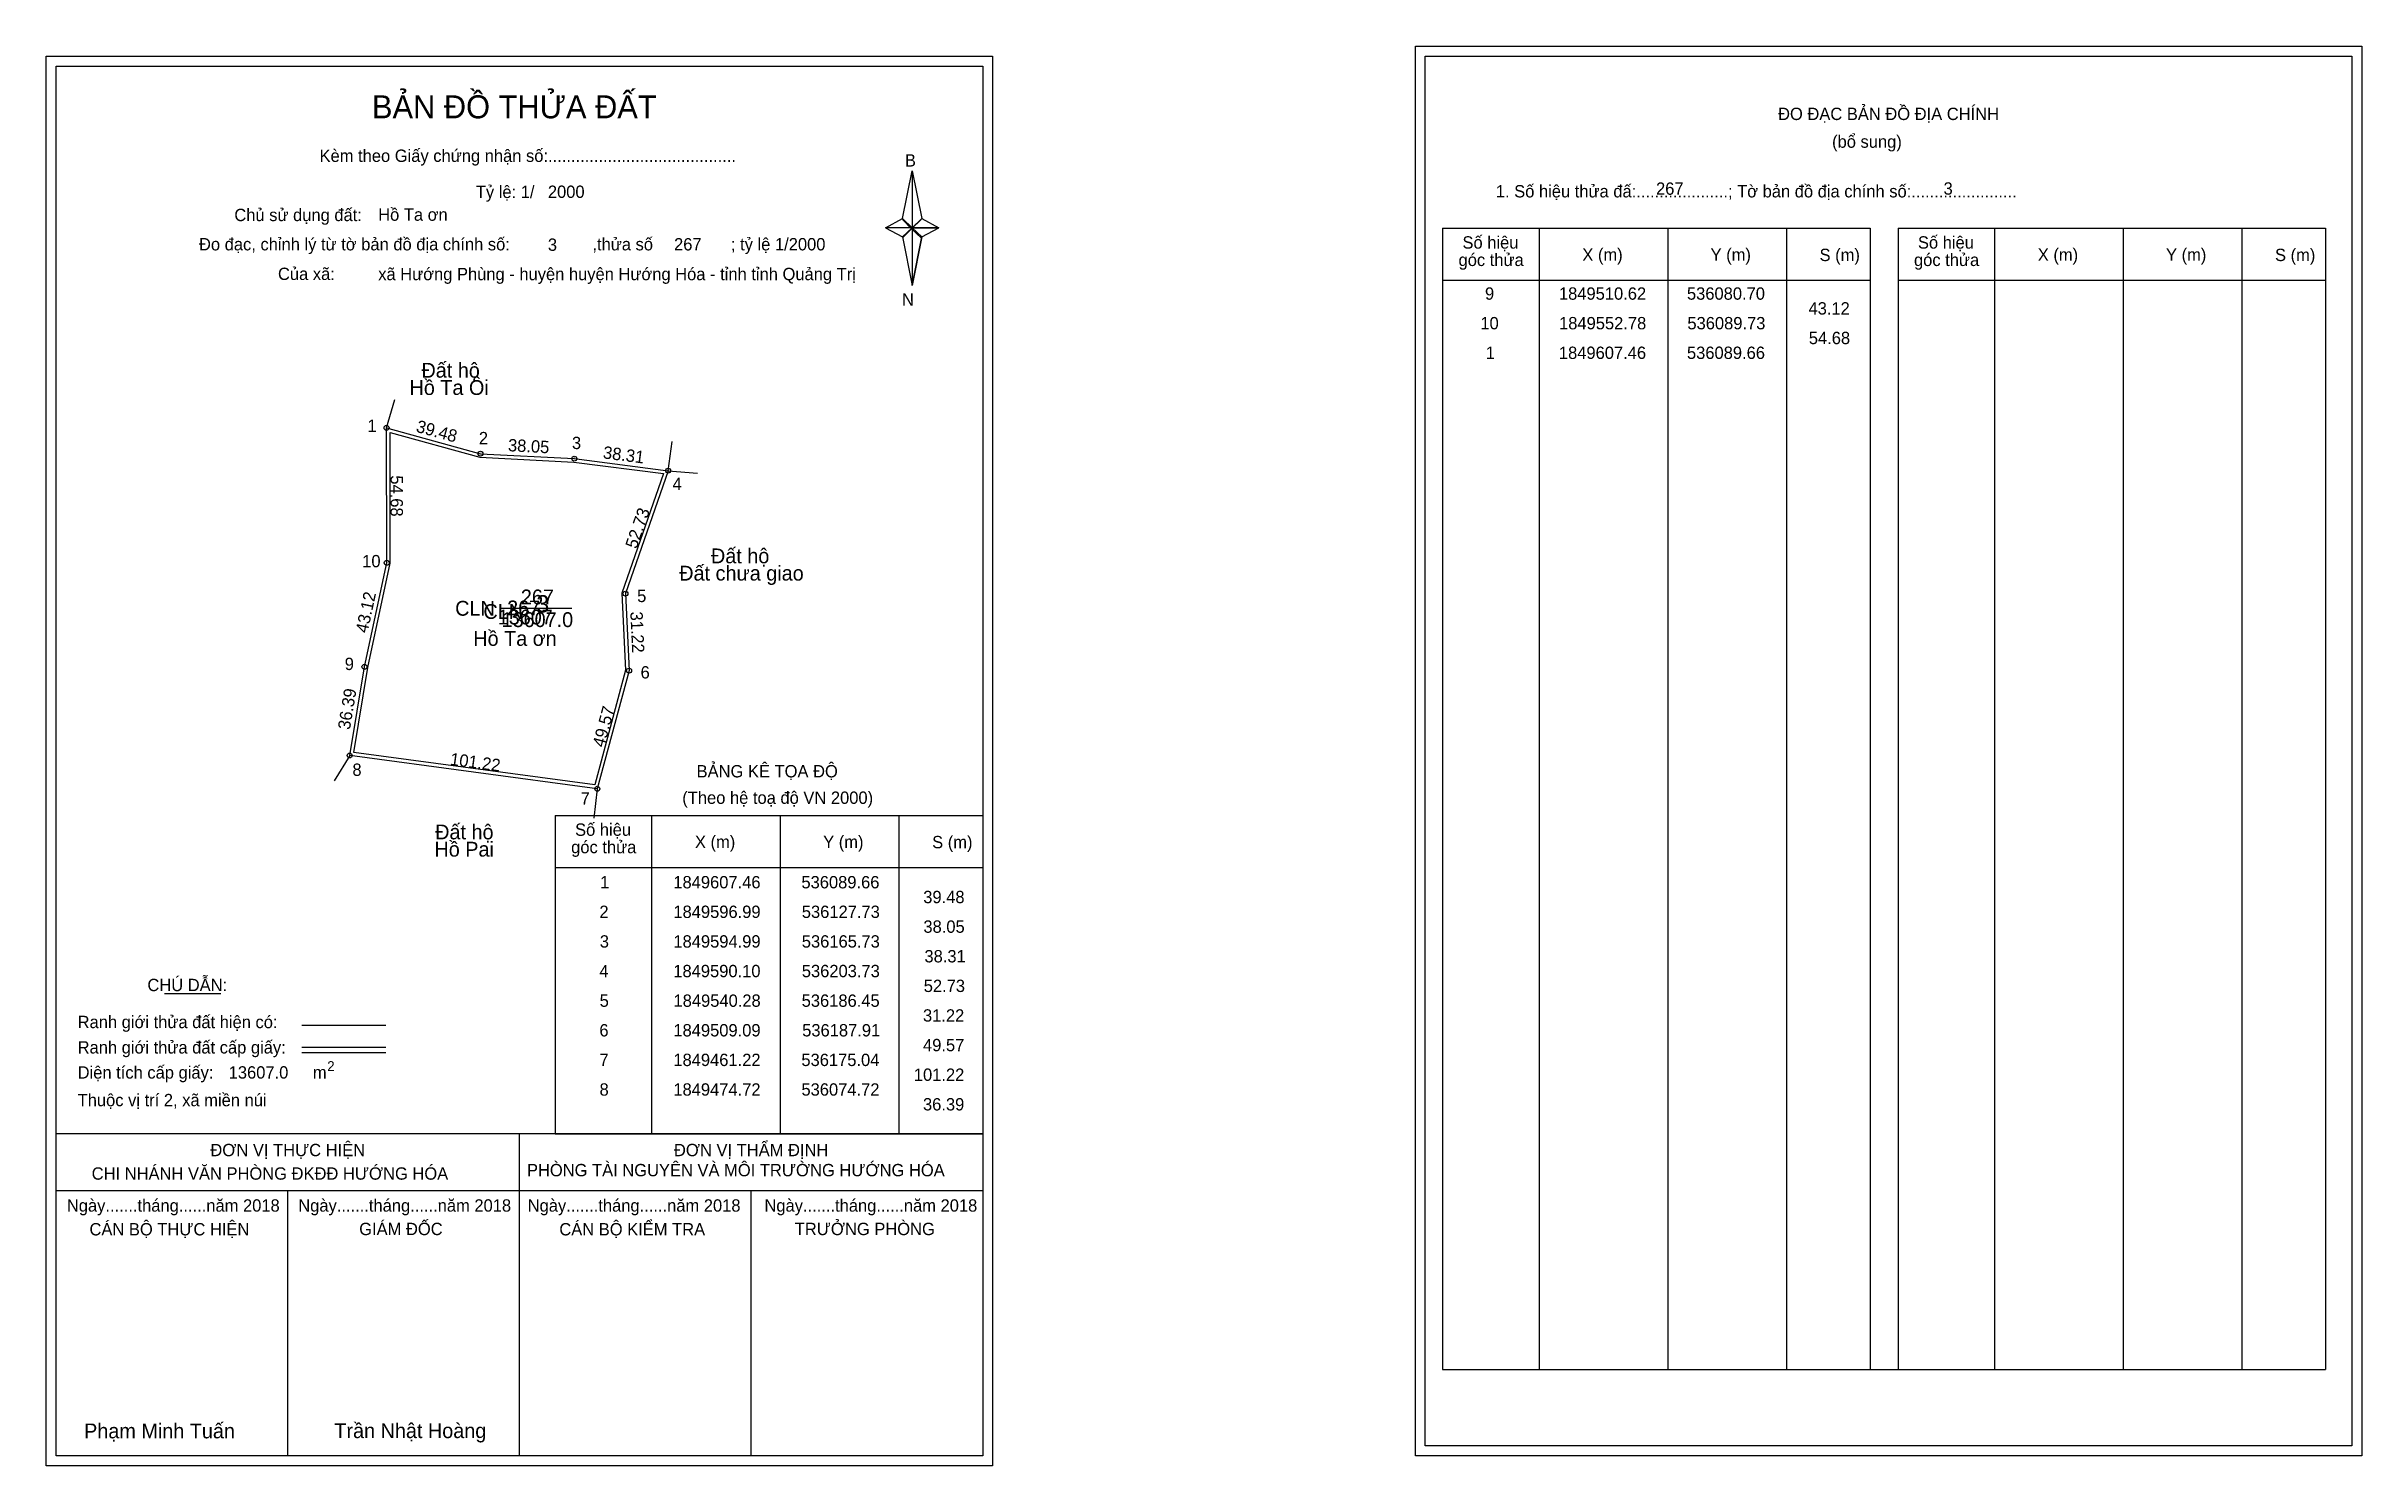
# Model space of a CAD drawing. Extents: x 535952 to 536890, y 1849187 to 1849762.
import ezdxf

# ---------------------------------------------------------------- set-up
doc = ezdxf.new("R2010")
doc.units = 0
for name, color, linetype in [('Level 1', 7, 'Continuous'), ('Level 10', 7, 'Continuous'), ('Level 11', 7, 'Continuous'), ('Level 13', 7, 'Continuous'), ('Level 2', 7, 'Continuous'), ('Level 27', 7, 'Continuous'), ('Level 3', 7, 'Continuous'), ('Level 36', 7, 'Continuous'), ('Level 4', 7, 'Continuous'), ('Level 49', 7, 'Continuous'), ('Level 5', 7, 'Continuous'), ('Level 53', 7, 'Continuous'), ('Level 55', 7, 'Continuous'), ('Level 6', 7, 'Continuous'), ('Level 63', 7, 'Continuous'), ('Level 7', 7, 'Continuous'), ('Level 9', 7, 'Continuous')]:
    doc.layers.add(name, color=color, linetype=linetype)

msp = doc.modelspace()

# ---------------------------------------------------------------- linework, layer by layer
at = {"layer": 'Level 1'}
for p, q in [((535955.82, 1849754.07), (535955.82, 1849754.07)), ((536510.46, 1849758.07), (536510.46, 1849758.07)), ((536298.66, 1849692.3), (536302.6, 1849711.58)), ((536302.6, 1849711.58), (536302.6, 1849688.53)), ((536302.6, 1849711.58), (536306.53, 1849692.3)), ((536291.77, 1849688.53), (536298.66, 1849692.3)), ((536298.66, 1849692.3), (536302.6, 1849688.53)), ((536302.3, 1849688.1), (536298.66, 1849691.86)), ((536302.6, 1849688.53), (536298.66, 1849684.85)), ((536302.3, 1849688.1), (536298.66, 1849684.41)), ((536298.66, 1849684.41), (536302.3, 1849688.1)), ((536306.24, 1849691.86), (536302.3, 1849688.1)), ((536302.3, 1849688.1), (536306.24, 1849691.86)), ((536306.24, 1849684.41), (536302.3, 1849688.1)), ((536306.53, 1849692.3), (536302.6, 1849688.53)), ((536302.6, 1849688.53), (536302.6, 1849665.13)), ((536302.6, 1849688.53), (536313.42, 1849688.53)), ((536302.6, 1849688.53), (536306.53, 1849684.85)), ((536306.53, 1849684.85), (536313.42, 1849688.53)), ((536517.53, 1849688.36), (536690.73, 1849688.36)), ((536556.71, 1849225.83), (536556.71, 1849688.36)), ((536608.85, 1849225.83), (536608.85, 1849688.36)), ((536656.8, 1849688.36), (536656.8, 1849225.83)), ((536690.73, 1849688.36), (536690.73, 1849225.83)), ((536702.04, 1849688.36), (536875.25, 1849688.36)), ((536741.22, 1849225.83), (536741.22, 1849688.36)), ((536793.37, 1849225.83), (536793.37, 1849688.36)), ((536841.31, 1849688.36), (536841.31, 1849225.83)), ((536875.25, 1849688.36), (536875.25, 1849225.83)), ((536298.66, 1849684.85), (536302.6, 1849665.13)), ((536306.53, 1849684.85), (536302.6, 1849665.13)), ((536517.53, 1849667.3), (536690.73, 1849667.3)), ((536702.04, 1849667.3), (536875.25, 1849667.3)), ((536158.01, 1849450.41), (536331.21, 1849450.41)), ((536197.19, 1849321.36), (536197.19, 1849450.41)), ((536249.33, 1849321.36), (536249.33, 1849450.41)), ((536297.27, 1849450.41), (536297.27, 1849321.36)), ((536158.01, 1849429.36), (536331.21, 1849429.36)), ((535999.65, 1849378.2), (536022.46, 1849378.2)), ((536055.38, 1849365.39), (536089.41, 1849365.39)), ((536055.38, 1849356.49), (536089.41, 1849356.49)), ((536055.38, 1849354.3), (536089.41, 1849354.3)), ((536169.47, 1849321.36), (535955.81, 1849321.36)), ((536331.21, 1849321.36), (536121.53, 1849321.36)), ((536143.51, 1849190.92), (536143.51, 1849321.36)), ((536158.01, 1849321.36), (536331.21, 1849321.36)), ((536331.21, 1849298.26), (535955.81, 1849298.26)), ((536049.66, 1849190.92), (536049.66, 1849298.26)), ((536237.36, 1849190.92), (536237.36, 1849298.26)), ((536517.53, 1849225.83), (536875.25, 1849225.83)), ((536331.21, 1849190.92), (536331.21, 1849190.92)), ((536885.86, 1849194.92), (536885.86, 1849194.92))]:
    msp.add_line(p, q, dxfattribs=at)
for points in [[(536298.66, 1849692.3), (536302.6, 1849711.58), (536302.6, 1849688.53)], [(536291.77, 1849688.53), (536298.66, 1849684.85), (536302.6, 1849688.53)], [(536302.6, 1849688.53), (536306.53, 1849692.3), (536313.42, 1849688.53)], [(536302.6, 1849688.53), (536302.6, 1849665.13), (536306.53, 1849684.85)]]:
    msp.add_lwpolyline(points, close=True, dxfattribs=at)
at = {"layer": 'Level 10'}
for p, q in [((536089.73, 1849552.78), (536089.66, 1849607.46)), ((536165.73, 1849594.99), (536203.73, 1849590.1))]:
    msp.add_line(p, q, dxfattribs=at)
for points in [[(536175.04, 1849461.22), (536074.72, 1849474.72), (536080.7, 1849510.62), (536089.73, 1849552.78), (536089.66, 1849607.46), (536127.73, 1849596.99), (536165.73, 1849594.99), (536203.73, 1849590.1), (536186.45, 1849540.28), (536187.91, 1849509.09)], [(536174.01, 1849462.77), (536076.34, 1849475.91), (536082.08, 1849510.36), (536091.13, 1849552.63), (536091.06, 1849605.62), (536127.5, 1849595.6), (536165.6, 1849593.59), (536201.84, 1849588.93), (536185.04, 1849540.48), (536186.5, 1849509.24)]]:
    msp.add_lwpolyline(points, close=True, dxfattribs=at)
at = {"layer": 'Level 11'}
for centre in [(536089.66, 1849607.46), (536127.73, 1849596.99), (536165.73, 1849594.99), (536203.73, 1849590.1), (536089.73, 1849552.78), (536186.45, 1849540.28), (536080.7, 1849510.62), (536187.91, 1849509.09), (536074.72, 1849474.72), (536175.04, 1849461.22), (536175.04, 1849461.22)]:
    msp.add_circle(centre, 1, dxfattribs=at)
at = {"layer": 'Level 27'}
for p, q in [((536089.66, 1849607.46), (536092.96, 1849619)), ((536203.73, 1849590.1), (536205.32, 1849601.99)), ((536203.73, 1849590.1), (536215.69, 1849589.15)), ((536074.72, 1849474.72), (536068.44, 1849464.49)), ((536175.04, 1849461.22), (536173.6, 1849449.31))]:
    msp.add_line(p, q, dxfattribs=at)
at = {"layer": 'Level 3'}
for p, q in [((536517.53, 1849688.36), (536517.53, 1849225.83)), ((536702.04, 1849688.36), (536702.04, 1849225.83)), ((536158.01, 1849450.41), (536158.01, 1849321.36))]:
    msp.add_line(p, q, dxfattribs=at)
at = {"layer": 'Level 63'}
for points in [[(536506.47, 1849762.07), (536889.87, 1849762.07), (536889.87, 1849190.92), (536506.47, 1849190.92)], [(535951.81, 1849758.07), (536335.21, 1849758.07), (536335.21, 1849186.92), (535951.81, 1849186.92)], [(535955.81, 1849754.07), (536331.21, 1849754.07), (536331.21, 1849190.92), (535955.81, 1849190.92)], [(536510.47, 1849758.07), (536885.87, 1849758.07), (536885.87, 1849194.92), (536510.47, 1849194.92)]]:
    msp.add_lwpolyline(points, close=True, dxfattribs=at)
at = {"layer": 'Level 9'}
msp.add_line((536136.25, 1849534.34), (536164.77, 1849534.34), dxfattribs=at)

# ---------------------------------------------------------------- texts
at = {"layer": 'Level 1'}
for s, height, p in [('BẢN ĐỒ THỬA ĐẤT', 9.3313, (536083.75, 1849732.88)), ('ĐO ĐẠC BẢN ĐỒ ĐỊA CHÍNH', 5, (536653.42, 1849732.19)), ('(bổ sung)', 5, (536675.3, 1849720.95)), ('Kèm theo Giấy chứng nhận số:.........................................', 5, (536062.51, 1849715.22)), ('B', 5, (536299.68, 1849713.34)), ('1. Số hiệu thửa đấ:....................; Tờ bản đồ địa chính số:.......................', 5, (536539.08, 1849700.83)), ('Chủ sử dụng đất:', 5, (536027.99, 1849691.23)), ('Đo đạc, chỉnh lý từ tờ bản đồ địa chính số:                  ,thửa số                 ; tỷ lệ 1/2000', 5, (536013.68, 1849679.37)), ('góc thửa', 5, (536523.97, 1849673.03)), ('Số hiệu', 5, (536525.56, 1849680.09)), ('X (m)', 5, (536574.12, 1849675.14)), ('Y (m)', 5, (536626.08, 1849675.14)), ('S (m)', 5, (536670.23, 1849675.04)), ('góc thửa', 5, (536708.49, 1849673.03)), ('Số hiệu', 5, (536710.08, 1849680.09)), ('X (m)', 5, (536758.64, 1849675.14)), ('Y (m)', 5, (536810.59, 1849675.14)), ('S (m)', 5, (536854.75, 1849675.04)), ('Của xã:', 5, (536045.67, 1849667.37)), ('N', 5, (536298.48, 1849657)), ('BẢNG KÊ TỌA ĐỘ', 5, (536215.27, 1849465.82)), ('(Theo hệ toạ độ VN 2000)', 5, (536209.47, 1849455.1)), ('Số hiệu', 5, (536166.04, 1849442.15)), ('X (m)', 5, (536214.6, 1849437.2)), ('Y (m)', 5, (536266.55, 1849437.2)), ('S (m)', 5, (536310.71, 1849437.1)), ('góc thửa', 5, (536164.45, 1849435.09)), ('CHÚ DẪN:', 5, (535992.77, 1849379.21)), ('Ranh giới thửa đất hiện có:', 5, (535964.51, 1849364.21)), ('Ranh giới thửa đất cấp giấy:', 5, (535964.51, 1849353.93)), ('Diện tích cấp giấy:', 5, (535964.51, 1849343.77)), ('2', 4, (536065.62, 1849346.83)), ('m', 5, (536059.82, 1849343.81)), ('Thuộc vị trí 2, xã miền núi', 5, (535964.51, 1849332.57)), ('ĐƠN VỊ THỰC HIỆN', 5, (536018.28, 1849312.33)), ('ĐƠN VỊ THẨM ĐỊNH', 5, (536206.09, 1849312.33)), ('CHI NHÁNH VĂN PHÒNG ĐKĐĐ HƯỚNG HÓA', 5, (535970.2, 1849302.81)), ('PHÒNG TÀI NGUYÊN VÀ MÔI TRƯỜNG HƯỚNG HÓA', 5, (536146.54, 1849304.19)), ('Ngày.......tháng......năm 2018', 5, (535960.15, 1849289.86)), ('Ngày.......tháng......năm 2018', 5, (536053.89, 1849289.86)), ('Ngày.......tháng......năm 2018', 5, (536146.84, 1849289.86)), ('Ngày.......tháng......năm 2018', 5, (536242.76, 1849289.86)), ('CÁN BỘ THỰC HIỆN', 5, (535969.31, 1849280.23)), ('GIÁM ĐỐC', 5, (536078.58, 1849280.35)), ('CÁN BỘ KIỂM TRA', 5, (536159.66, 1849280.23)), ('TRƯỞNG PHÒNG', 5, (536255.04, 1849280.35)), ('Phạm Minh Tuấn', 6, (535967.13, 1849198)), ('Trần Nhật Hoàng', 6, (536068.52, 1849198.1))]:
    msp.add_text(s, height=height, dxfattribs=at).set_placement(p)
at = {"layer": 'Level 11'}
msp.add_text('Tỷ lệ: 1/', height=5, dxfattribs=at).set_placement((536125.83, 1849700.59))
at = {"layer": 'Level 13'}
for s, p in [('CLN', (536117.46, 1849531.34)), ('267', (536144.06, 1849535.94)), ('13607.0', (536136.26, 1849526.74))]:
    msp.add_text(s, height=6, dxfattribs=at).set_placement(p)
at = {"layer": 'Level 2'}
msp.add_text('Hồ Ta ơn', height=6, dxfattribs=at).set_placement((536124.8, 1849519.13))
at = {"layer": 'Level 3'}
msp.add_text('CLN', height=6, dxfattribs=at).set_placement((536128.91, 1849530.05))
at = {"layer": 'Level 36'}
for s, p in [('Đất hộ', (536103.81, 1849627.79)), ('Hồ Ta Ôi', (536098.97, 1849620.79)), ('Đất hộ', (536221.1, 1849552.58)), ('Đất chưa giao', (536208.24, 1849545.58)), ('Đất hộ', (536109.36, 1849440.72)), ('Hồ Pai', (536109.07, 1849433.72))]:
    msp.add_text(s, height=6, dxfattribs=at).set_placement(p)
at = {"layer": 'Level 4'}
msp.add_text('267', height=6, dxfattribs=at).set_placement((536138.5, 1849531.49))
at = {"layer": 'Level 49'}
for s, rotation, p in [('39.48', 344.6227, (536101.31, 1849605.92)), ('38.05', 356.98721, (536138.76, 1849598.01)), ('38.31', 352.66724, (536177.14, 1849595.13)), ('54.68', 270.07335, (536091.28, 1849588.22)), ('52.73', 70.87097, (536190.96, 1849558.15)), ('43.12', 77.91081, (536081.94, 1849524.06)), ('31.22', 272.68005, (536188.4, 1849532.91)), ('36.39', 80.54285, (536074.79, 1849484.89)), ('49.57', 74.95169, (536177.82, 1849477.7)), ('101.22', 352.33578, (536115.18, 1849470.89))]:
    msp.add_text(s, height=5, rotation=rotation, dxfattribs=at).set_placement(p)
at = {"layer": 'Level 5'}
msp.add_text('13607', height=6, dxfattribs=at).set_placement((536134.7, 1849527.79))
at = {"layer": 'Level 53'}
for s, p in [('9', (536534.68, 1849659.38)), ('1849510.62', (536564.64, 1849659.38)), ('536080.70', (536616.5, 1849659.38)), ('43.12', (536665.75, 1849653.38)), ('10', (536532.81, 1849647.38)), ('1849552.78', (536564.69, 1849647.38)), ('536089.73', (536616.68, 1849647.38)), ('1', (536534.97, 1849635.38)), ('1849607.46', (536564.62, 1849635.38)), ('536089.66', (536616.51, 1849635.38)), ('54.68', (536665.87, 1849641.38)), ('1', (536176.2, 1849420.86)), ('1849607.46', (536205.85, 1849420.86)), ('536089.66', (536257.74, 1849420.86)), ('2', (536175.9, 1849408.86)), ('1849596.99', (536205.87, 1849408.86)), ('536127.73', (536257.9, 1849408.86)), ('39.48', (536307.1, 1849414.86)), ('38.05', (536307.16, 1849402.86)), ('3', (536176.06, 1849396.86)), ('1849594.99', (536205.87, 1849396.86)), ('536165.73', (536257.9, 1849396.86)), ('38.31', (536307.58, 1849390.86)), ('4', (536175.88, 1849384.86)), ('1849590.10', (536205.84, 1849384.86)), ('536203.73', (536257.9, 1849384.86)), ('5', (536175.99, 1849372.86)), ('1849540.28', (536205.92, 1849372.86)), ('536186.45', (536257.84, 1849372.86)), ('52.73', (536307.29, 1849378.86)), ('31.22', (536306.98, 1849366.86)), ('6', (536175.89, 1849360.86)), ('1849509.09', (536205.87, 1849360.86)), ('536187.91', (536258.05, 1849360.86)), ('49.57', (536307.01, 1849354.86)), ('7', (536175.91, 1849348.86)), ('1849461.22', (536205.86, 1849348.86)), ('536175.04', (536257.72, 1849348.86)), ('8', (536175.96, 1849336.86)), ('1849474.72', (536205.86, 1849336.86)), ('536074.72', (536257.75, 1849336.86)), ('101.22', (536303.29, 1849342.86)), ('36.39', (536306.99, 1849330.86))]:
    msp.add_text(s, height=5, dxfattribs=at).set_placement(p)
at = {"layer": 'Level 55'}
for s, height, p in [('264', 0.22, (536089.42, 1849607.24)), ('264', 0.22, (536089.42, 1849607.24)), ('1', 0.8, (536089.44, 1849607.46)), ('0', 0.22, (536089.58, 1849607.24)), ('0', 0.22, (536089.58, 1849607.24)), ('2', 0.8, (536127.46, 1849596.99)), ('264', 0.22, (536127.49, 1849596.77)), ('264', 0.22, (536127.49, 1849596.77)), ('264', 0.22, (536165.49, 1849594.77)), ('264', 0.22, (536165.49, 1849594.77)), ('3', 0.8, (536165.48, 1849594.99)), ('4', 0.8, (536203.45, 1849590.1)), ('264', 0.22, (536203.49, 1849589.88)), ('264', 0.22, (536203.49, 1849589.88)), ('0', 0.22, (536203.65, 1849589.88)), ('10', 0.8, (536089.16, 1849552.78)), ('0', 0.22, (536089.65, 1849552.56)), ('0', 0.22, (536089.65, 1849552.56)), ('5', 0.8, (536186.19, 1849540.28)), ('0', 0.22, (536186.37, 1849540.06)), ('9', 0.8, (536080.43, 1849510.62)), ('0', 0.22, (536080.62, 1849510.4)), ('0', 0.22, (536080.62, 1849510.4)), ('6', 0.8, (536187.64, 1849509.09)), ('0', 0.22, (536187.83, 1849508.87)), ('8', 0.8, (536074.46, 1849474.72)), ('0', 0.22, (536074.64, 1849474.5)), ('0', 0.22, (536074.64, 1849474.5)), ('0', 0.22, (536074.64, 1849474.5)), ('7', 0.8, (536174.77, 1849461.22)), ('0', 0.22, (536174.96, 1849461)), ('0', 0.22, (536174.96, 1849461))]:
    msp.add_text(s, height=height, dxfattribs=at).set_placement(p)
at = {"layer": 'Level 6'}
for s, p in [('2000', (536155.02, 1849700.63)), ('267', (536603.98, 1849701.91)), ('3', (536720.47, 1849701.95)), ('Hồ Ta ơn', (536086.26, 1849691.37)), ('3', (536155.02, 1849679.19)), ('267', (536206.14, 1849679.35)), ('xã Hướng Phùng - huyện huyện Hướng Hóa - tỉnh tỉnh Quảng Trị', (536086.29, 1849667.29)), ('13607.0', (536025.7, 1849343.78))]:
    msp.add_text(s, height=5, dxfattribs=at).set_placement(p)
at = {"layer": 'Level 7'}
msp.add_text('3', height=7, dxfattribs=at).set_placement((536150.35, 1849532.68))
at = {"layer": 'Level 9'}
for s, p in [('1', (536081.93, 1849605.84)), ('2', (536127.06, 1849600.81)), ('3', (536164.77, 1849598.86)), ('4', (536205.51, 1849582.24)), ('10', (536079.8, 1849550.95)), ('5', (536191.18, 1849536.86)), ('9', (536072.72, 1849509.32)), ('6', (536192.57, 1849505.9)), ('8', (536075.83, 1849466.44)), ('7', (536168.3, 1849454.8))]:
    msp.add_text(s, height=5, dxfattribs=at).set_placement(p)

doc.saveas('drawing.dxf')
